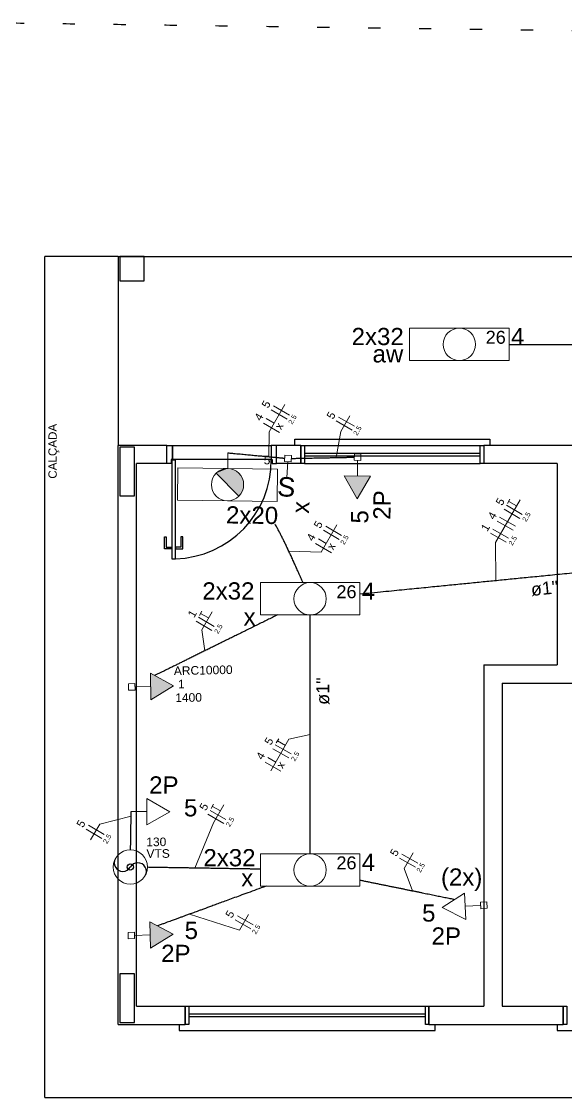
# Model space of a CAD drawing. Extents: x 210 to 779, y 61 to 241.
# Drawn here: x 468.61 to 473.08, y 132.53 to 141.35 of the extents above; entities that cross this region are included whole.
import ezdxf

# ---------------------------------------------------------------- set-up
doc = ezdxf.new("R2010")
doc.units = 0
doc.header["$LTSCALE"] = 2
for name, pattern in [('DASHED', [19.049999999999997, 12.7, -6.35]), ('DOT2', [3.175, 0, -3.175]), ('TRACEJADO_G', [0.375, 0.25, -0.125])]:
    doc.linetypes.add(name, pattern=pattern)
doc.layers.get('0').update_dxf_attribs({"linetype": 'CONTINUOUS'})
doc.layers.add('A-PISOS-CTEL', color=2, linetype='TRACEJADO_G')
for name, color, linetype, lineweight in [('EL-Condutos', 4, 'CONTINUOUS', 30), ('EL-Fios', 9, 'CONTINUOUS', 20), ('EL-Pontos', 9, 'CONTINUOUS', 20), ('EL-Textos condutos', 7, 'CONTINUOUS', 20), ('EL-Textos fios', 7, 'CONTINUOUS', 20), ('EL-Textos pontos', 5, 'CONTINUOUS', 20), ('P-SIMBOL', 5, 'CONTINUOUS', 20)]:
    doc.layers.add(name, color=color, linetype=linetype, lineweight=lineweight)
doc.styles.add('Arial', font='arial.ttf')
doc.styles.add('ESC-50-A20', font='arial.ttf', dxfattribs={"height": 0.1})

# ---------------------------------------------------------------- blocks, each defined once
blk = doc.blocks.new('ADM')
at = {"layer": 'A-PISOS-CTEL', "color": 251, "linetype": 'DASHED', "ltscale": 150}
for p, q in [((0.3000000000001251, -2.525000000000887), (0.3000000000001819, -0.8999999999999773)), ((0.9000000000002046, -0.8999999999999773), (0.3000000000001251, -0.8999999999999773)), ((0.9000000000002046, -0.8999999999999773), (0.9000000000002615, -2.450000000000841)), ((0.9000000000002046, -0.8999999999999773), (7.175000000000125, -0.900000000000091)), ((0.9000000000002046, -7.199999999999875), (0.9000000000002046, -2.450000000000784)), ((1.300000000000239, -2.449999999999932), (0.9000000000002046, -2.449999999999989)), ((1.300000000000182, -2.599999999999966), (1.300000000000239, -2.449999999999932)), ((1.300000000000182, -2.600000000000023), (1.300000000000239, -2.449999999999932)), ((1.345000000000255, -2.449999999999932), (1.345000000000198, -2.564999999999941)), ((2.200000000000216, -2.599999999999909), (2.200000000000159, -2.449999999999989)), ((2.39999999999975, -2.449999999998568), (2.200000000000159, -2.449999999999989)), ((2.200000000000159, -2.600000000000023), (2.200000000000216, -2.450000000000045)), ((2.39999999999975, -2.449999999998568), (2.39999999999975, -2.599999999998431)), ((2.399999999999636, -2.449999999999307), (2.399999999999693, -2.59999999999917)), ((2.399999999999636, -2.599999999999909), (2.399999999999636, -2.449999999999989)), ((2.429999999999723, -2.450002782564411), (3.869999999999663, -2.449999999998113)), ((4.650000000000205, -2.450000000000898), (3.899999999999693, -2.449999999999591)), ((3.899999999999636, -2.449999999999079), (3.899999999999693, -2.599999999998886)), ((3.899999999999636, -2.44999999999817), (3.89999999999975, -2.599999999997863)), ((3.899999999999636, -2.44999999999817), (3.899999999999693, -2.599999999998147)), ((3.899999999999636, -2.449999999998283), (3.899999999999693, -2.599999999998147)), ((0.3000000000001819, -7.799999178675989), (0.3000000000001251, -2.525000000000887)), ((2.429999999999723, -2.514952241508695), (3.869999999999607, -2.514926573363539)), ((2.429999999999779, -2.534952241508961), (3.869999999999663, -2.534926573363578)), ((1.050000000000239, -7.049999999999841), (1.050000000000182, -2.599999999999909)), ((1.300000000000182, -2.599999999999966), (1.050000000000182, -2.599999999999909)), ((2.39999999999975, -2.59999996322756), (2.200000000000216, -2.599999999999909)), ((2.429999999999836, -2.600002745793404), (3.869999999999777, -2.599999963227049)), ((4.500000000000227, -2.599999999999966), (3.899999999999693, -2.599999999999966)), ((4.500000000000227, -2.599999999999966), (4.500000000000227, -4.249999999999943)), ((4.500000000000227, -2.599999999999966), (4.500000000000171, -2.815071870827182)), ((3.900000000000148, -4.249999999999943), (4.500000000000227, -4.249999999999943)), ((3.900000000000148, -4.249999999999943), (3.900000000000091, -7.049999999999898)), ((4.050000000000182, -4.39999999999992), (4.575000000000159, -4.399999999999977)), ((4.050000000000182, -4.39999999999992), (4.050000000000125, -7.049999999999898)), ((4.575000000000159, -4.399999999999977), (6.10000000000025, -4.399999999999864)), ((1.050000000000239, -7.049999999999841), (1.450000000000273, -7.050000000001091)), ((1.450000000000216, -7.049999062817278), (1.450000000000273, -7.199999062817028)), ((1.450000000000216, -7.199999062816914), (1.450000000000159, -7.049999062817051)), ((1.450000000000273, -7.049999062816767), (1.450000000000159, -7.199999023888665)), ((1.480000000000246, -7.050000937184222), (3.42000000000013, -7.049999062816312)), ((3.450000000000216, -7.049999062817051), (3.450000000000216, -7.19999906281663)), ((3.450000000000159, -7.199999062816175), (3.450000000000159, -7.049999062816369)), ((3.450000000000159, -7.049999062816369), (3.450000000000045, -7.199999023888267)), ((3.451445351851191, -7.049999999999955, 1.889666876327434), (3.900000000000091, -7.049999999999898)), ((4.050000000000125, -7.049999999999898), (4.550000000000068, -7.050000000000125)), ((4.550000000000637, -7.199999999998226, -0.8482481057770352), (4.550000000000637, -7.049999999998363, -0.8482481057770352)), ((4.550000000000637, -7.049999999998136, -0.8482481057770352), (4.550000000000637, -7.199999961069977, -0.8482481057770352)), ((1.480000000000132, -7.114950396128393), (3.419999999999959, -7.114915815432937)), ((1.480000000000189, -7.134950396128772), (3.420000000000016, -7.134915815432919)), ((0.9000000000002046, -7.199999999999875), (1.450000000000273, -7.200000000000955)), ((3.450000000000273, -7.200000000000898), (4.550000000000637, -7.200000000000557, -0.8482481057770244)), ((0.3000000000001819, -7.799999178675989), (17.25000000000011, -7.800000030140268))]:
    blk.add_line(p, q, dxfattribs=at)
for points in [[(0.9150000000003047, -1.10000000000008), (1.115000000000236, -1.10000000000008), (1.115000000000293, -0.9000000000000341), (0.9150000000003047, -0.8999999999999773)], [(0.915000000000191, -2.865000000000862), (1.035000000000196, -2.865000000000805), (1.035000000000196, -2.465000000000828), (0.915000000000191, -2.465000000000828)], [(1.335000000000264, -2.564999999999941), (1.33500000000015, -2.599999999999966), (1.300000000000182, -2.600000000000023), (1.300000000000239, -2.449999999999932), (1.345000000000255, -2.449999999999932), (1.345000000000198, -2.564999999999941)], [(1.345000000000198, -2.564999999999827), (1.345000000000255, -2.449999999999932), (2.155000000000257, -2.449999999999875), (2.1550000000002, -2.564999999999941)], [(2.165000000000248, -2.564999999999827), (2.165000000000248, -2.599999999999852), (2.200000000000216, -2.599999999999909), (2.200000000000273, -2.449999999999875), (2.155000000000257, -2.449999999999875), (2.1550000000002, -2.564999999999941)], [(2.39999999999975, -2.449999999998568), (2.429999999999723, -2.449999999998568), (2.429999999999836, -2.599999963227503), (2.39999999999975, -2.59999996322756)], [(3.869999999999663, -2.449999999998113), (3.899999999999636, -2.44999999999817), (3.899999999999693, -2.599999963227049), (3.869999999999777, -2.599999963227049)], [(1.340000000000202, -2.570000000000277), (1.339999999999804, -3.38000000000028), (1.370000000000005, -3.380000000000223), (1.369999999999948, -2.570000000000221)], [(1.2950000000003, -3.285000000000252), (1.340000000000316, -3.285000000000252), (1.340000000000259, -3.300000000000182), (1.280000000000371, -3.300000000000182), (1.280000000000314, -3.200000000000159), (1.2950000000003, -3.200000000000216)], [(1.415000000000418, -3.285000000000139), (1.370000000000346, -3.285000000000252), (1.370000000000459, -3.300000000000182), (1.430000000000405, -3.300000000000182), (1.430000000000405, -3.200000000000216), (1.415000000000418, -3.200000000000159)], [(0.915000000000532, -7.185000000000798), (1.035000000000537, -7.185000000000855), (1.035000000000423, -6.785000000000878), (0.9150000000004752, -6.785000000000878)], [(1.450000000000102, -7.049998154618379), (1.480000000000189, -7.049998154618322), (1.480000000000132, -7.199998117847258), (1.450000000000273, -7.199998117847258)], [(3.42000000000013, -7.049999062816312), (3.450000000000159, -7.049999062816369), (3.450000000000216, -7.199999026045418), (3.419999999999959, -7.199999026045361)]]:
    blk.add_lwpolyline(points, close=True, dxfattribs=at)
for points in [[(2.349999999999625, -2.449999999998965), (2.349999999999625, -2.400002937151442), (3.949999999999704, -2.399999845411003), (3.949999999999818, -2.449999999999704)], [(1.400000000000091, -7.199999023888836), (1.400000000000091, -7.24999608673636), (3.500000000000057, -7.249999178476969), (3.500000000000114, -7.199999023888154)]]:
    blk.add_lwpolyline(points, dxfattribs=at)
at = {"layer": 'A-PISOS-CTEL', "color": 251, "linetype": 'DASHED', "ltscale": 150, "elevation": -0.8482481057770352}
blk.add_lwpolyline([(4.550000000000637, -7.049999091799691), (4.580000000000609, -7.049999091799634), (4.580000000000723, -7.19999905502857), (4.550000000000637, -7.199999055028627)], close=True, dxfattribs=at)
blk.add_lwpolyline([(4.500000000000625, -7.200696972997775), (4.500000000000568, -7.250694035845299), (5.600000000000477, -7.250001927742289), (5.600000000000591, -7.200001773153531)], dxfattribs=at)
at = {"layer": 'A-PISOS-CTEL', "color": 251, "linetype": 'DASHED', "ltscale": 150}
blk.add_arc((1.351391229170076, -2.576524067360083, 0.01999853387215667), 0.8036913964225638, 271.3267521911353, 0.8215878056134295, dxfattribs=at)
at = {"layer": 'A-PISOS-CTEL', "color": 251, "linetype": 'DASHED', "ltscale": 150, "style": 'ESC-50-A20'}
blk.add_text('CALÇADA', height=0.0682666666665427, rotation=90, dxfattribs=at).set_placement((0.3969385842790416, -2.7233571665586))

msp = doc.modelspace()

# ---------------------------------------------------------------- hatches: boundary and pattern name
at = {"layer": 'P-SIMBOL', "linetype": 'Continuous'}
for points in [[(470.2026511325245, 137.6493040332194), (470.3875809117597, 137.4595118066872), (470.2968192266119, 137.6869079566307)], [(470.2026511325245, 137.6493040332194), (470.2075014846022, 137.6536050894527), (470.2116103303291, 137.657121819012), (470.2175450090808, 137.6612009841366), (470.2241877005344, 137.6655064632332), (470.2267153284786, 137.6676844432552), (470.2290661615035, 137.6691562054945), (470.2312736932582, 137.670479762653), (470.2343423466062, 137.6715948261624), (470.2428121850568, 137.6753650166908), (470.2463406460259, 137.6766764903619), (470.2534560616131, 137.6799007516758), (470.2588286568773, 137.6817063596418), (470.2635811559521, 137.6821379295023), (470.2725085261574, 137.6842005882759), (470.2763883010986, 137.685020555596), (470.2804345823907, 137.6856289203756), (470.2968192266119, 137.6869079566307)], [(470.3875809117597, 137.4595118066872), (470.3973142765393, 137.4712704890142), (470.401679820996, 137.4753318338158), (470.4049231222662, 137.4808493964), (470.411579820996, 137.4924791368107), (470.4142414235363, 137.4968891676402), (470.4159182184556, 137.5001934616342), (470.4170820968624, 137.5039093581686), (470.4184575778095, 137.5077917610538), (470.4209536358932, 137.5154150604735), (470.4219126104895, 137.5190760531974), (470.4236800787347, 137.524637397999), (470.4250681241166, 137.5313415631235), (470.4257017466351, 137.5385390295183), (470.4265179009083, 137.5435526501863), (470.4273340551815, 137.5485662708543), (470.4272426776999, 137.5545080004136), (470.4267821659233, 137.562510370619), (470.4262385125753, 137.5657687353987), (470.4258007249323, 137.5719104649579), (470.4252521677738, 137.5754603360886), (470.4247482258575, 137.5778874830855), (470.4240648610779, 137.581803860567), (470.4233578102703, 137.5845792126449), (470.4220695416801, 137.5877478659928), (470.421016080711, 137.5907232180706), (470.4202992222823, 137.5940815828501), (470.4192238702046, 137.5963190184155), (470.4195957613132, 137.5976631527106), (470.4185507939932, 137.60115321622), (470.4174759228625, 137.6048914848103), (470.4165469809464, 137.6065825102141), (470.4160546415704, 137.6088297534005), (470.4144096742505, 137.6112805864254), (470.4136472386851, 137.6127600092888), (470.412393777716, 137.615388951205), (470.4102041951538, 137.6180964829598), (470.4080217922685, 137.6224164502798), (470.4063768249484, 137.6248672833048), (470.405313075411, 137.6269248150595), (470.4034649991997, 137.6297238531652), (470.4025695509325, 137.6319728912708), (470.4003763785317, 137.6338742052428), (470.3985515074011, 137.6363134357274), (470.3961753222984, 137.6388977624014), (470.3930764130621, 137.6421302941561), (470.3903007089066, 137.645522633532), (470.3884972479376, 137.6471989475041), (470.3864375691858, 137.6498314792588), (470.3826208396266, 137.6534207097435), (470.3796446545239, 137.6549658059328), (470.3768903605298, 137.6575952287962), (470.3741123805079, 137.6590836262559), (470.372635233511, 137.6602251326069), (470.3689747217343, 137.662684940228), (470.3669382480633, 137.6649576643615), (470.3621800121531, 137.6674161580106), (470.3599301410225, 137.6691192669019), (470.3570088597303, 137.6704594592807), (470.3547821936805, 137.671802760551), (470.3533032517643, 137.6725411580106), (470.3512778996865, 137.6731331453086), (470.3499690539597, 137.6744661580106), (470.3437014913755, 137.6764104211752), (470.3405454024622, 137.6779439148242), (470.3385285440335, 137.6790506135539), (470.3368496021173, 137.6794426008521), (470.3357438652818, 137.6804274084732), (470.3333252119339, 137.6804381779887), (470.3320377763686, 137.6810082741781), (470.330382039533, 137.681040453855), (470.3277736747534, 137.681622633532), (470.3242492845699, 137.6826182106686), (470.3207230994673, 137.6832106789139), (470.3183379397684, 137.6837794611314), (470.3153715622869, 137.6847415446188), (470.2968192266119, 137.6869079566307)], [(471.2518529976552, 137.6270749710215), (471.3578819278399, 137.4383224651736), (471.4682969913495, 137.6245669650929)], [(469.6671408617962, 135.7904730363441), (469.8523423114109, 135.9026513567121), (469.6625478114917, 136.0069176398548)], [(469.6640172872828, 133.7518628465868), (469.8482147949815, 133.8656022885482), (469.6576068976024, 133.9682597259639)]]:
    msp.add_hatch(color=256, dxfattribs=at).paths.add_polyline_path(points)

# ---------------------------------------------------------------- linework, layer by layer
for centre, start, end in [((469.4368830901428, 134.4525548770035), 149.9807999999831, 329.9999999999849), ((469.5589926720763, 134.3820548770034), 329.9809999999828, 150.0001999999836)]:
    msp.add_arc(centre, 0.070625, start, end)
at = {"layer": 'EL-Condutos', "linetype": 'Continuous'}
msp.add_circle((469.4979378811095, 134.4173048770034), 0.025, dxfattribs=at)
at = {"layer": 'EL-Condutos', "linetype": 'DOT2', "ltscale": 0.05}
msp.add_spline([(467.6915308030778, 141.354190808589), (468.285696413758, 141.3461709851094), (468.8420041944499, 141.3386621335775), (469.3631828632977, 141.3316274080584), (469.8519611384453, 141.3250299626169), (470.3110677380369, 141.3188329513177), (470.7432313802168, 141.3129995282261), (471.1511807831291, 141.3074928474065), (471.537644664918, 141.3022760629242), (471.9053517437276, 141.2973123288436), (472.2570307377023, 141.2925647992301), (472.5954103649857, 141.2879966281484), (472.9232193437226, 141.2835709696633), (473.2431863920569, 141.27925097784), (473.5580402281325, 141.2749998067429), (473.8705095700941, 141.2707806104371), (474.1833231360856, 141.2665565429878), (474.499209644251, 141.2622907584594), (474.8208978127348, 141.2579464109171), (475.1511163596811, 141.2534866544255), (475.4925940032338, 141.2488746430501), (475.8480594615371, 141.2440735308549), (476.2202414527354, 141.2390464719056), (476.6118686949728, 141.2337566202667), (477.0256699063935, 141.2281671300031), (477.4643738051417, 141.2222411551799), (477.9307091093613, 141.2159418498614), (478.4274045371967, 141.2092323681133), (478.9571888067919, 141.202075864), (479.5227906362913, 141.1944354915866), (480.1269387438389, 141.1862744049376)], degree=3, dxfattribs=at)
at = {"layer": 'EL-Condutos', "linetype": 'Continuous'}
for points in [[(472.60544526373, 138.7055758671971), (472.8055547515129, 138.7055723967319), (472.9943471698216, 138.7055691549096), (473.1726308773186, 138.7055661382478), (473.3412142326662, 138.7055633432638), (473.5009055945269, 138.7055607664753), (473.652513321563, 138.7055584043997), (473.7968457724369, 138.7055562535548), (473.9347113058107, 138.7055543104576), (474.066918280347, 138.7055525716259), (474.1942750547083, 138.7055510335775), (474.3175899875566, 138.7055496928294), (474.437671437555, 138.7055485458993), (474.5553277633652, 138.7055475893047), (474.6713673236495, 138.7055468195633), (474.786598477071, 138.7055462331924), (474.9018295822914, 138.7055458267098), (475.0178689979733, 138.7055455966323), (475.1355250827792, 138.7055455394783), (475.2556061953712, 138.7055456517649), (475.3789206944119, 138.7055459300097), (475.5062769385637, 138.7055463707298), (475.6384832864888, 138.7055469704434), (475.7763480968498, 138.7055477256675), (475.9206797283086, 138.7055486329198), (476.0722865395282, 138.7055496887179), (476.2319768891707, 138.7055508895791), (476.4005591358986, 138.7055522320212), (476.5788416383739, 138.7055537125612), (476.7676327552595, 138.7055553277173), (476.967740845217, 138.7055570740064)], [(470.2985078312544, 137.8154327056653), (470.3285557601731, 137.8126130459988), (470.3573564566252, 137.8099104102392), (470.3849363582749, 137.8073223181445), (470.4113219027862, 137.8048462894737), (470.4365395278236, 137.8024798439845), (470.4606156710513, 137.8002205014356), (470.4835767701338, 137.798065781585), (470.505449262735, 137.7960132041912), (470.5262595865195, 137.7940602890127), (470.5460341791513, 137.7922045558074), (470.5647994782948, 137.7904435243338), (470.5825819216144, 137.7887747143503), (470.5994079467741, 137.7871956456152), (470.6153039914384, 137.7857038378866), (470.6302964932714, 137.7842968109231), (470.6444118899375, 137.7829720844829), (470.6576766191009, 137.7817271783242), (470.6701171184261, 137.7805596122056), (470.6817598255769, 137.7794669058851), (470.6926311782179, 137.778446579121), (470.7027576140133, 137.777496151672), (470.7121655706275, 137.7766131432963), (470.7208814857246, 137.7757950737518), (470.7289317969688, 137.7750394627971), (470.7363429420246, 137.7743438301906), (470.7431413585562, 137.7737056956905), (470.7493534842278, 137.7731225790554), (470.7550057567037, 137.772592000043), (470.7601246136481, 137.7721114784121), (470.7647364927254, 137.7716785339209)], [(470.8177329733553, 137.7697127808824), (470.8524009471328, 137.7703908831764), (470.8855410320919, 137.7710391364603), (470.9171882320763, 137.7716582221641), (470.9473775509298, 137.7722488217183), (470.9761439924958, 137.7728116165527), (471.0035225606182, 137.7733472880978), (471.0295482591408, 137.7738565177841), (471.0542560919071, 137.7743399870415), (471.0776810627607, 137.7747983773001), (471.0998581755455, 137.7752323699905), (471.1208224341051, 137.7756426465427), (471.140608842283, 137.7760298883868), (471.1592524039233, 137.7763947769535), (471.1767881228691, 137.7767379936723), (471.1932510029646, 137.7770602199741), (471.2086760480533, 137.7773621372887), (471.2230982619787, 137.7776444270464), (471.2365526485848, 137.7779077706777), (471.2490742117152, 137.7781528496124), (471.2606979552133, 137.778380345281), (471.2714588829235, 137.7785909391138), (471.2813919986885, 137.7787853125409), (471.2905323063526, 137.7789641469921), (471.2989148097595, 137.7791281238985), (471.3065745127525, 137.7792779246895), (471.3135464191757, 137.7794142307958), (471.3198655328727, 137.7795377236477), (471.3255668576868, 137.779649084675), (471.3306853974622, 137.7797489953081), (471.3352561560423, 137.7798381369776)], [(470.9148329310925, 136.7490814002118), (470.9057483486074, 136.769633653902), (470.8968480805225, 136.7897411941835), (470.8881230875616, 136.8094185737794), (470.879564330448, 136.8286803454132), (470.8711627699056, 136.8475410618089), (470.8629093666581, 136.8660152756897), (470.8547950814287, 136.8841175397795), (470.8468108749414, 136.9018624068014), (470.8389477079197, 136.9192644294794), (470.831196541087, 136.9363381605369), (470.8235483351672, 136.9530981526975), (470.8159940508838, 136.9695589586847), (470.8085246489602, 136.9857351312221), (470.8011310901204, 137.0016412230331), (470.7938043350877, 137.0172917868417), (470.7865353445858, 137.0327013753711), (470.7793150793384, 137.047884541345), (470.772134500069, 137.0628558374868), (470.7649845675012, 137.0776298165203), (470.7578562423587, 137.092221031169), (470.7507404853652, 137.1066440341565), (470.7436282572442, 137.1209133782062), (470.736510518719, 137.1350436160416), (470.7293782305138, 137.1490493003867), (470.7222223533517, 137.1629449839648), (470.7150338479565, 137.1767452194993), (470.7078036750519, 137.190464559714), (470.7005227953614, 137.2041175573324), (470.6931821696089, 137.2177187650781), (470.6857727585175, 137.2312827356747)], [(471.378918030053, 136.6581774669993), (471.4783520569556, 136.6680393981457), (471.5724591526326, 136.6773730303945), (471.6616571728973, 136.6862198126309), (471.7463639735629, 136.6946211937406), (471.8269974104422, 136.7026186226095), (471.9039753393484, 136.7102535481226), (471.9777156160945, 136.7175674191658), (472.0486360964937, 136.7246016846247), (472.1171546363589, 136.7313977933851), (472.1836890915032, 136.7379971943325), (472.2486573177397, 136.7444413363522), (472.3124771708813, 136.7507716683301), (472.3755665067412, 136.7570296391516), (472.4383431811325, 136.7632566977025), (472.501225049868, 136.7694942928681), (472.5646299687613, 136.7757838735344), (472.6289757936248, 136.7821668885868), (472.6946803802721, 136.7886847869107), (472.762161584516, 136.7953790173922), (472.8318372621694, 136.8022910289163), (472.9041252690456, 136.809462270369), (472.9794434609577, 136.8169341906359), (473.0582096937187, 136.8247482386022), (473.1408418231416, 136.8329458631539), (473.2277577050394, 136.8415685131764), (473.3193751952253, 136.8506576375556), (473.4161121495122, 136.8602546851766), (473.5183864237133, 136.8704011049253), (473.6266158736416, 136.8811383456874), (473.7412183551103, 136.8925078563481)], [(470.7041014813067, 136.4851832466851), (470.6630328734694, 136.4648934481231), (470.6222092542532, 136.4447246937917), (470.5816597355182, 136.424691365922), (470.5414134291245, 136.4048078467457), (470.5014994469326, 136.3850885184945), (470.4619469008024, 136.3655477634), (470.4227849025944, 136.3461999636936), (470.3840425641687, 136.3270595016069), (470.3457489973856, 136.3081407593715), (470.3079333141052, 136.2894581192189), (470.270624626188, 136.2710259633808), (470.2338520454938, 136.2528586740885), (470.197644683883, 136.2349706335741), (470.1620316532161, 136.2173762240687), (470.1270420653528, 136.200089827804), (470.0927050321539, 136.1831258270116), (470.0590496654793, 136.1664986039232), (470.0261050771893, 136.15022254077), (469.9939003791441, 136.1343120197839), (469.9624646832039, 136.1187814231963), (469.9318271012289, 136.1036451332388), (469.9020167450794, 136.0889175321431), (469.8730627266157, 136.0746130021407), (469.844994157698, 136.0607459254631), (469.8178401501864, 136.0473306843419), (469.7916298159411, 136.0343816610088), (469.7663922668225, 136.0219132376952), (469.7421566146907, 136.0099397966327), (469.7189519714059, 135.9984757200529), (469.6968074488286, 135.9875353901874)], [(470.9727123123336, 134.5248875596402), (470.9727131247582, 134.6161223350236), (470.9727138818487, 134.7020067306138), (470.972714583887, 134.7829229300939), (470.9727152311555, 134.8592531171473), (470.9727158239358, 134.9313794754567), (470.9727163625105, 134.9996841887057), (470.9727168471612, 135.0645494405773), (470.9727172781704, 135.1263574147546), (470.9727176558201, 135.1854902949205), (470.9727179803924, 135.2423302647587), (470.9727182521693, 135.2972595079519), (470.9727184714329, 135.3506602081835), (470.9727186384655, 135.4029145491363), (470.972718753549, 135.4544047144938), (470.9727188169655, 135.505512887939), (470.9727188289972, 135.5566212531552), (470.9727187899261, 135.608111993825), (470.9727187000344, 135.6603672936323), (470.9727185596041, 135.7137693362599), (470.9727183689174, 135.7687003053908), (470.9727181282565, 135.8255423847086), (470.972717837903, 135.8846777578957), (470.9727174981396, 135.946488608636), (470.9727171092479, 136.0113571206121), (470.9727166715105, 136.0796654775075), (470.972716185209, 136.1517958630053), (470.9727156506258, 136.2281304607884), (470.972715068043, 136.3090514545401), (470.9727144377426, 136.3949410279436), (470.9727137600066, 136.4861813646819)], [(469.5002447981783, 134.5588409190002), (469.5007395982547, 134.5891983364168), (469.5012014242932, 134.6175327011219), (469.5016314133294, 134.6439137735532), (469.5020307023991, 134.6684113141495), (469.5024004285382, 134.6910950833489), (469.5027417287823, 134.71203484159), (469.5030557401674, 134.7313003493109), (469.5033435997294, 134.7489613669502), (469.5036064445039, 134.7650876549459), (469.5038454115266, 134.7797489737366), (469.5040616378336, 134.7930150837605), (469.5042562604602, 134.8049557454561), (469.5044304164428, 134.8156407192615), (469.5045852428167, 134.8251397656151), (469.5047218766181, 134.8335226449554), (469.5048414548824, 134.8408591177207), (469.5049451146456, 134.8472189443491), (469.5050339929436, 134.8526718852791), (469.5051092268119, 134.8572877009491), (469.5051719532865, 134.8611361517974), (469.5052233094033, 134.8642869982623), (469.5052644321978, 134.8668100007822), (469.505296458706, 134.8687749197955), (469.5053205259636, 134.8702515157401), (469.5053377710066, 134.871309549055), (469.5053493308705, 134.8720187801782), (469.5053563425912, 134.8724489695478), (469.5053599432044, 134.8726698776026), (469.5053612697463, 134.8727512647807), (469.5053614592522, 134.8727628915204)], [(470.5645941817463, 134.399854814108), (470.5316798675493, 134.400392637266), (470.4999700285391, 134.400910803018), (470.4693506407627, 134.4014111760617), (470.4397076802674, 134.4018956210953), (470.4109271230999, 134.4023660028168), (470.3828949453072, 134.4028241859238), (470.3554971229365, 134.4032720351147), (470.3286196320347, 134.4037114150874), (470.3021484486488, 134.4041441905398), (470.2759695488258, 134.4045722261696), (470.2499689086127, 134.4049973866752), (470.2240325040566, 134.4054215367542), (470.1980463112043, 134.405846541105), (470.1718963061029, 134.4062742644251), (470.1454684647995, 134.4067065714128), (470.1186487633408, 134.4071453267659), (470.0913231777744, 134.4075923951826), (470.0633776841466, 134.4080496413603), (470.0346982585048, 134.4085189299977), (470.0051708768959, 134.4090021257924), (469.9746815153671, 134.4095010934422), (469.943116149965, 134.4100176976453), (469.910360756737, 134.4105538030998), (469.8763013117299, 134.4111112745034), (469.8408237909906, 134.4116919765544), (469.8038141705662, 134.4122977739501), (469.7651584265039, 134.4129305313892), (469.7247425348503, 134.4135921135694), (469.6824524716528, 134.4142843851886), (469.6381742129582, 134.4150092109446)], [(471.3807512948721, 134.310251694809), (471.4115154371425, 134.3039987908283), (471.4420792187489, 134.2977866107525), (471.4724282137001, 134.2916180867067), (471.5025479960057, 134.2854961508172), (471.5324241396744, 134.2794237352099), (471.5620422187154, 134.2734037720103), (471.5913878071378, 134.2674391933445), (471.6204464789508, 134.2615329313381), (471.6492038081635, 134.2556879181169), (471.6776453687851, 134.249907085807), (471.7057567348244, 134.2441933665339), (471.7335234802908, 134.2385496924239), (471.760931179193, 134.2329789956021), (471.7879654055407, 134.2274842081948), (471.8146117333426, 134.2220682623279), (471.840855736608, 134.216734090127), (471.8666829893457, 134.2114846237178), (471.892079065565, 134.2063227952264), (471.9170295392752, 134.2012515367788), (471.941519984485, 134.1962737805), (471.9655359752039, 134.1913924585168), (471.9890630854406, 134.1866105029543), (472.0120868892046, 134.1819308459388), (472.0345929605049, 134.1773564195957), (472.0565668733504, 134.1728901560513), (472.0779942017504, 134.1685349874311), (472.0988605197141, 134.1642938458607), (472.1191514012502, 134.1601696634666), (472.138852420368, 134.1561653723737), (472.157949151077, 134.1522839047088)], [(470.6109909498063, 134.2605495040819), (470.5332579076855, 134.2320459101135), (470.4621881260937, 134.2059856306102), (470.3974227627388, 134.1822370814322), (470.3386029753288, 134.1606686784402), (470.285369921571, 134.1411488374942), (470.2373647591739, 134.1235459744549), (470.1942286458446, 134.1077285051826), (470.1556027392915, 134.0935648455375), (470.121128197222, 134.0809234113806), (470.0904461773442, 134.0696726185718), (470.0631978373658, 134.0596808829715), (470.0390243349945, 134.0508166204403), (470.0175668279382, 134.0429482468383), (469.9984664739047, 134.0359441780263), (469.9813644306019, 134.0296728298647), (469.9659018557375, 134.0240026182134), (469.9517199070193, 134.0188019589332), (469.9384597421553, 134.0139392678845), (469.925762518853, 134.0092829609277), (469.9132693948205, 134.0047014539229), (469.9006215277654, 134.0000631627308), (469.8874600753957, 133.9952365032119), (469.873426195419, 133.9900898912263), (469.8581610455434, 133.9844917426346), (469.8413057834764, 133.9783104732968), (469.822501566926, 133.971414499074), (469.8013895536, 133.9636722358262), (469.7776109012061, 133.9549520994139), (469.7508067674522, 133.9451225056974), (469.7206183100461, 133.934051870537)]]:
    msp.add_spline(points, degree=3, dxfattribs=at)
at = {"layer": 'EL-Fios'}
for p, q in [((470.7839671875006, 138.092872975693), (470.6540633769329, 138.167872975693)), ((470.8027171875005, 138.1253489283348), (470.6728133769328, 138.2003489283349)), ((470.6778152822167, 138.0590124824212), (470.6128633769329, 138.0965124824212)), ((471.3169353684893, 138.0019009439831), (471.1870315579217, 138.0769009439832)), ((471.3356853684894, 138.034376896625), (471.2057815579217, 138.1093768966251)), ((470.7203421875005, 137.9826712430614), (470.5904383769328, 138.0576712430615)), ((472.7127200637528, 137.3100709526065), (472.5828162531852, 137.3850709526065)), ((472.5915662531852, 137.4002263971727), (472.6115662531853, 137.434867413324)), ((472.666518158469, 137.3800469052483), (472.6015662531852, 137.4175469052484)), ((472.6564700637529, 137.2126430946808), (472.5265662531853, 137.2876430946808)), ((472.6939700637529, 137.2775949999645), (472.5640662531852, 137.3525949999645)), ((471.2115399312892, 137.105850691867), (471.0816361207216, 137.1808506918671)), ((471.2302899312892, 137.1383266445089), (471.1003861207216, 137.213326644509)), ((472.6002200637528, 137.115215236755), (472.4703162531852, 137.190215236755)), ((472.6377200637528, 137.1801671420389), (472.5078162531852, 137.2551671420389)), ((471.1053880260054, 137.0719901985952), (471.0404361207216, 137.1094901985952)), ((472.5814700637528, 137.0827392841132), (472.4515662531852, 137.1577392841131)), ((471.1479149312892, 136.9956489592354), (471.0180111207216, 137.0706489592355)), ((470.0649681376628, 136.4814300907813), (470.0849681376628, 136.5160711069327)), ((470.1399200429466, 136.461250598857), (470.0749681376628, 136.498750598857)), ((470.1673719482304, 136.3587986935731), (470.0374681376628, 136.4337986935732)), ((470.1861219482304, 136.391274646215), (470.0562181376628, 136.4662746462151)), ((470.816088393444, 135.3453085363889), (470.6861845828764, 135.4203085363889)), ((470.6949345828764, 135.4354639809551), (470.7149345828764, 135.4701049971064)), ((470.7698864881602, 135.4152844890307), (470.7049345828764, 135.4527844890307)), ((470.7973383934439, 135.3128325837468), (470.6674345828763, 135.3878325837469)), ((470.7337133934439, 135.2026308511153), (470.6038095828763, 135.2776308511153)), ((470.6912114881601, 135.2790153917453), (470.6262595828763, 135.3165153917454)), ((470.1615430623963, 134.8976084359411), (470.1815430623963, 134.9322494520924)), ((470.2364949676801, 134.8774289440167), (470.1715430623963, 134.9149289440167)), ((470.2639468729639, 134.7749770387329), (470.1340430623962, 134.8499770387329)), ((470.2826968729639, 134.8074529913748), (470.1527930623963, 134.8824529913748)), ((469.2655288861937, 134.6520606896732), (469.1356250756261, 134.7270606896733)), ((469.2842788861938, 134.6845366423151), (469.154375075626, 134.7595366423152)), ((471.8363754453662, 134.4158975486231), (471.7064716347986, 134.4908975486232)), ((471.8551254453662, 134.4483735012649), (471.7252216347986, 134.523373501265)), ((470.5058041882015, 133.9422805281235), (470.3759003776338, 134.0172805281235)), ((470.4870541882015, 133.9098045754816), (470.3571503776338, 133.9848045754815))]:
    msp.add_line(p, q, dxfattribs=at)
at = {"layer": 'EL-Pontos', "linetype": 'Continuous'}
msp.add_circle((469.4979378811095, 134.4173048770034), 0.025, dxfattribs=at)
at = {"layer": 'EL-Textos fios'}
for p, q in [((470.6364402822167, 137.987348880258), (470.7655402822166, 138.2109566395151)), ((471.2242084632055, 137.9912932328029), (471.2985334632056, 138.1200279090755)), ((470.6337982073527, 137.7839726723564), (470.6364402822167, 137.987348880258)), ((471.1852430291135, 137.7769031212166), (471.2242084632055, 137.9912932328029)), ((472.4938931584689, 137.0810516345918), (472.695268158469, 137.429843365966)), ((471.0640130260053, 137.000326596432), (471.1931130260054, 137.2239343556892)), ((470.7978934662775, 137.0085939980956), (471.0640130260053, 137.000326596432)), ((472.4951823519438, 136.7688845831912), (472.4938931584689, 137.0810516345918)), ((470.0836700429467, 136.3638227409313), (470.1686700429466, 136.5110470595745)), ((470.108873991636, 136.1910772606128), (470.0836700429467, 136.3638227409313)), ((470.972677803354, 135.5055293502802), (470.7986364881601, 135.4650809497483)), ((470.7986364881601, 135.4650809497483), (470.6498364881601, 135.2073517895821)), ((470.1802449676801, 134.7800010860911), (470.2652449676801, 134.9272254047343)), ((469.5047499165203, 134.8357036684377), (469.24710198091, 134.7701443534954)), ((469.24710198091, 134.7701443534954), (469.1727769809099, 134.6414096772228)), ((470.0271103394844, 134.4067641296581), (470.1802449676801, 134.7800010860911)), ((471.7436485400824, 134.4052898374429), (471.8179485400825, 134.5339812124452)), ((471.8116505557307, 134.222672783563), (471.7436485400824, 134.4052898374429)), ((469.9820681523591, 134.0299431042899), (470.3943272829177, 133.8991968643014)), ((470.3943272829177, 133.8991968643014), (470.4686522829177, 134.0279315405738))]:
    msp.add_line(p, q, dxfattribs=at)
at = {"layer": 'P-SIMBOL'}
for p, q in [((472.6049331838187, 138.8380786001705), (471.7889313322345, 138.8380219341564)), ((471.7889546982358, 138.5730624052581), (471.7889313322345, 138.8380219341564)), ((472.6049315498201, 138.5730757700019), (472.6049331838187, 138.8380786001705)), ((472.6049315498201, 138.5730757700019), (471.7889546982358, 138.5730624052581)), ((470.2985078312544, 137.8154327056652), (470.2968192266119, 137.6869079566307)), ((470.7629488492206, 137.7445681459017), (470.7665704573124, 137.7974409551217)), ((470.7665704573124, 137.7974409551217), (470.8194682665326, 137.7938626483001)), ((471.3350825148576, 137.7541327235054), (471.3356908543592, 137.8071863984305)), ((471.3356908543592, 137.8071863984305), (471.3887195292843, 137.8065347576587)), ((471.3887195292843, 137.8065347576587), (471.3880678885124, 137.7535060827335)), ((470.815864959711, 137.7409215378098), (470.7629488492206, 137.7445681459017)), ((470.7806589904146, 137.614543010259), (470.7894285551008, 137.7427323418557)), ((470.8194682665326, 137.7938626483001), (470.815864959711, 137.7409215378098)), ((471.3880678885124, 137.7535060827335), (471.3350825148576, 137.7541327235054)), ((471.3600874945023, 137.6258426186922), (471.361587701685, 137.7538410537546)), ((469.8888574841349, 137.6921974911163), (469.8854077739249, 137.4272224177613)), ((469.8888574841349, 137.6921974911163), (470.7048242703593, 137.6815934221453)), ((470.2026511325245, 137.6493040332194), (470.3875809117597, 137.4595118066872)), ((470.7048242703593, 137.6815934221453), (470.7013995601493, 137.4166616500605)), ((471.3578819278399, 137.4383224651736), (471.2518529976552, 137.6270749710215)), ((471.2518529976552, 137.6270749710215), (471.4682969913495, 137.6245669650929)), ((471.4682969913495, 137.6245669650929), (471.3578819278399, 137.4383224651736)), ((469.8854077739249, 137.4272224177613), (470.7013995601493, 137.4166616500605)), ((470.5647018816131, 136.4853943255598), (470.5647035156118, 136.7503971557283)), ((471.3807236684662, 136.7503855204721), (470.5647035156118, 136.7503971557283)), ((471.3807220344676, 136.4853826903036), (471.3807236684662, 136.7503855204721)), ((471.3807220344676, 136.4853826903036), (470.5647018816131, 136.4853943255598)), ((469.6625478114917, 136.0069176398548), (469.8523423114109, 135.9026513567121)), ((469.6671408617962, 135.7904730363441), (469.6625478114917, 136.0069176398548)), ((469.4833132548361, 135.9213742812554), (469.5363125068977, 135.9224716785892)), ((469.4844539534401, 135.8683500291936), (469.4833132548361, 135.9213742812554)), ((469.5374532055018, 135.8694474265276), (469.4844539534401, 135.8683500291936)), ((469.5363125068977, 135.9224716785892), (469.5374532055018, 135.8694474265276)), ((469.6648318366439, 135.8986736874643), (469.5368953561997, 135.8959812031934)), ((469.8523423114109, 135.9026513567121), (469.6671408617962, 135.7904730363441)), ((469.6327074457959, 134.7637326103539), (469.6340311250506, 134.9802252900759)), ((469.6340311250506, 134.9802252900759), (469.8208506249699, 134.8708061557807)), ((469.6333567854232, 134.8719572995798), (469.5053614592522, 134.8727628915202)), ((469.8208506249699, 134.8708061557807), (469.6327074457959, 134.7637326103539)), ((470.5647002395121, 134.2606914813585), (470.5647018735107, 134.525694311527)), ((471.3807220263652, 134.5256826762709), (470.5647018735107, 134.525694311527)), ((471.3807203923666, 134.2606798461022), (471.3807220263652, 134.5256826762709)), ((471.3807203923666, 134.2606798461022), (470.5647002395121, 134.2606914813585)), ((472.0559675726009, 134.0855422699358), (472.2374862672526, 134.2035418715959)), ((472.2374862672526, 134.2035418715959), (472.2489022648991, 133.987314959539)), ((472.2431817660758, 134.0954067649323), (472.3710062919019, 134.1022053381165)), ((472.3695922248173, 134.1286561020804), (472.4225370540155, 134.1314592362498)), ((472.3723953589866, 134.0757112728823), (472.3695922248173, 134.1286561020804)), ((472.4225370540155, 134.1314592362498), (472.4253401881848, 134.0785144070515)), ((472.2489022648991, 133.987314959539), (472.0559675726009, 134.0855422699358)), ((472.4253401881848, 134.0785144070515), (472.3723953589866, 134.0757112728823)), ((469.6640172872828, 133.7518628465868), (469.6576068976024, 133.9682597259639)), ((469.6576068976024, 133.9682597259639), (469.8482147949815, 133.8656022885482)), ((469.4790664752419, 133.8812186432308), (469.5320492209527, 133.8827874507262)), ((469.4806352827374, 133.8282358975202), (469.4790664752419, 133.8812186432308)), ((469.5336613297183, 133.8297797050156), (469.4806352827374, 133.8282358975202)), ((469.5320492209527, 133.8827874507262), (469.5336613297183, 133.8297797050156)), ((469.6607904418075, 133.8600737862754), (469.5328552753354, 133.8562835778709)), ((469.8482147949815, 133.8656022885482), (469.6640172872828, 133.7518628465868))]:
    msp.add_line(p, q, dxfattribs=at)
for centre, radius in [((472.1969222903921, 138.7055830027143), 0.1325), ((470.2951376727772, 137.5543954199534), 0.1325), ((470.9727127750398, 136.617889923016), 0.1325), ((469.4979378811095, 134.4173048770034), 0.14125), ((470.9727111329386, 134.3931870788146), 0.1325)]:
    msp.add_circle(centre, radius, dxfattribs=at)

# ---------------------------------------------------------------- block references
msp.add_blockref('ADM', (468.4976545088358, 140.3266917787099))

# ---------------------------------------------------------------- texts
at = {"layer": 'EL-Textos condutos', "char_height": 0.1059, "width": 0.38124, "attachment_point": 8, "line_spacing_factor": 0.7979999999999999, "style": 'Arial'}
for insert, rotation in [((472.900749727783, 136.6494987377467), 5.6664122877272955), ((471.131808465829, 135.8603816613064), 90.00007015303318)]:
    msp.add_mtext('ø1"', dxfattribs=dict(at, insert=insert, rotation=rotation))
at = {"layer": 'EL-Textos fios', "attachment_point": 8, "rotation": 59.99999999998327, "line_spacing_factor": 0.7979999999999999, "style": 'Arial'}
for s, insert, char_height, width in [('5', (470.6407863458969, 138.1974777833651), 0.065305, 0.078366), ('5', (471.1736112256156, 138.1063575465743), 0.065305, 0.078366), ('4', (470.5807863458969, 138.0935547349108), 0.065305, 0.078366), ('x', (470.7454879058762, 138.0198262048808), 0.065305, 0.078366), ('2.5', (470.8457349816117, 138.0791506333649), 0.040595, 0.146142), ('2.5', (471.3785598613304, 137.9880303965743), 0.040595, 0.146142), ('5', (472.5602807284999, 137.3981395788768), 0.065305, 0.078366), ('4', (472.4945307285001, 137.2842572382791), 0.065305, 0.078366), ('2.5', (472.764796351513, 137.2800624288767), 0.040595, 0.146142), ('5', (471.0682822947663, 137.2099224868371), 0.065305, 0.078366), ('1', (472.4382807285001, 137.1868293803535), 0.065305, 0.078366), ('4', (471.0085322947664, 137.1064324510849), 0.065305, 0.078366), ('2.5', (471.2727979177791, 137.091845336837), 0.040595, 0.146142), ('2.5', (472.6522963515131, 137.0852067130253), 0.040595, 0.146142), ('x', (471.1732338547456, 137.0327039210549), 0.065305, 0.078366), ('1', (470.0338558180584, 136.4792432724854), 0.065305, 0.078366), ('2.5', (470.2383714410714, 136.3611661224853), 0.040595, 0.146142), ('5', (470.6637039620017, 135.4331722588485), 0.065305, 0.078366), ('4', (470.5944539620019, 135.3132277404245), 0.065305, 0.078366), ('2.5', (470.8682195850147, 135.3150951088485), 0.040595, 0.146142), ('x', (470.7591555219811, 135.2394992103944), 0.065305, 0.078366), ('5', (470.1300459351708, 134.8953551112942), 0.065305, 0.078366), ('5', (469.1222096471304, 134.7562257859135), 0.065305, 0.078366), ('2.5', (470.3345615581836, 134.7772779612941), 0.040595, 0.146142), ('2.5', (469.3267252701434, 134.6381486359134), 0.040595, 0.146142), ('5', (471.693106206303, 134.5201492474038), 0.065305, 0.078366), ('2.5', (471.8976218293159, 134.4020720974038), 0.040595, 0.146142), ('5', (470.3437599491382, 134.014012972992), 0.065305, 0.078366), ('2.5', (470.5482755721511, 133.8959358229921), 0.040595, 0.146142)]:
    msp.add_mtext(s, dxfattribs=dict(at, insert=insert, char_height=char_height, width=width))
at = {"layer": 'EL-Textos pontos', "line_spacing_factor": 0.7979999999999999, "style": 'Arial'}
for s, insert, char_height, width, attachment_point, rotation in [('2x32', (471.7408146532312, 138.6972774014315), 0.1412, 0.6777599999999999, 9, 359.9998596938835), ('4', (472.7296323988708, 138.6979599763045), 0.1412, 0.16944, 9, 359.9998596938835), ('aw', (471.7368052262997, 138.5552093909959), 0.1412, 0.33888, 9, 359.9998596938835), ('5', (470.5918325966202, 137.7203588645197), 0.0706, 0.08471999999999999, 7, 359.2558563968122), ('2P', (471.6326505573354, 137.3865824774745), 0.1412, 0.33888, 8, 89.3297095327301), ('x', (470.965018287068, 137.3636566730758), 0.1412, 0.16944, 8, 86.09249799024096), ('5', (471.4518698137265, 137.2894610445142), 0.1412, 0.16944, 8, 89.3297095327301), ('2x32', (470.5160922213663, 136.6099959242734), 0.1412, 0.6777599999999999, 9, 359.9998596938835), ('4', (471.5057759924094, 136.6101784991465), 0.1412, 0.16944, 9, 359.9998596938835), ('x', (470.5258191173976, 136.3988434023999), 0.1412, 0.16944, 9, 359.9998596938835), ('ARC10000', (470.096552738549, 135.9958444738662), 0.0706, 0.6777599999999999, 8, 1.2096424782083492), ('1', (469.9170977333122, 135.8829336534863), 0.0706, 0.08471999999999999, 8, 1.2096424782083492), ('1400', (469.9766088610741, 135.7715458830184), 0.0706, 0.33888, 8, 1.2096424782083492), ('2P', (469.7726466943334, 135.0198166236777), 0.1412, 0.33888, 8, 359.6511972754525), ('5', (469.9924639344119, 134.8305512518735), 0.1412, 0.16944, 8, 359.6511972754525), ('130', (469.7110655952463, 134.5875383584136), 0.0706, 0.6777599999999999, 8, 0.1774766103740113), ('VTS', (469.7261279635212, 134.4920043266544), 0.0706, 0.6777599999999999, 8, 0.1774766103740113), ('2x32', (470.5249893898479, 134.4211946117232), 0.1412, 0.6777599999999999, 9, 359.9998596938835), ('4', (471.505296241417, 134.3853475460539), 0.1412, 0.16944, 9, 359.9998596938835), ('x', (470.5061704392022, 134.2582819785952), 0.1412, 0.16944, 9, 359.9998596938835), ('(2x)', (472.2149501953222, 134.2221357734304), 0.1412, 0.33888, 8, 359.65119727545243), ('5', (471.9452727067567, 133.967605964272), 0.1412, 0.33888, 8, 359.65119727545243), ('5', (469.9978612157105, 133.8247547912705), 0.1412, 0.33888, 8, 359.65119727545243), ('2P', (472.0890662447816, 133.7806636779314), 0.1412, 0.33888, 8, 359.65119727545243), ('2P', (469.8708968870179, 133.6382990740845), 0.1412, 0.33888, 8, 359.65119727545243)]:
    msp.add_mtext(s, dxfattribs=dict(at, insert=insert, char_height=char_height, width=width, attachment_point=attachment_point, rotation=rotation))
at = {"layer": 'P-SIMBOL', "line_spacing_factor": 0.7979999999999999, "style": 'Arial'}
for s, insert, char_height, width, attachment_point, rotation in [('26', (472.5771077534275, 138.7091305409907), 0.1059, 0.25416, 9, 359.9998596938835), ('S', (470.8463666023185, 137.4495640920777), 0.15885, 0.19062, 9, 356.09228753109124), ('2x20', (470.2820103562187, 137.2345037649522), 0.1412, 0.6777599999999999, 7, 359.2558563968122), ('26', (471.3532513469665, 136.6213490638328), 0.1059, 0.25416, 9, 359.9998596938835), ('26', (471.3530215959743, 134.396951123442), 0.1059, 0.25416, 9, 359.9998596938835)]:
    msp.add_mtext(s, dxfattribs=dict(at, insert=insert, char_height=char_height, width=width, attachment_point=attachment_point, rotation=rotation))

doc.saveas('drawing.dxf')
